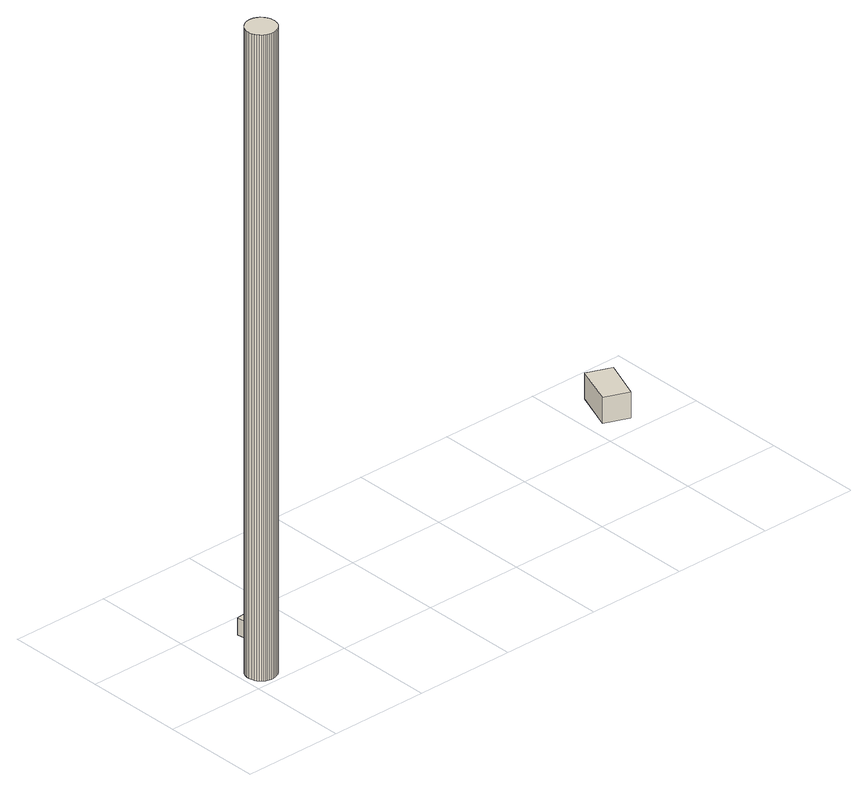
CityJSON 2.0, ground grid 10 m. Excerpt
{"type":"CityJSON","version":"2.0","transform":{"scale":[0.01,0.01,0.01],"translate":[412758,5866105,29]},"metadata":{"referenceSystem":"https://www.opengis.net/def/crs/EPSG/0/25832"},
"CityObjects":{
"building1":{"type":"Building","attributes":{"Gemeindeschluessel":"03454042","AbsoluteHoehe":"29.168","MittlereTraufHoehe":"94.712","Firsthoehe":"94.712","function":"51002_1220","roofType":"1000","measuredHeight":65.54},"address":[{"country":"Germany","locality":"Rastdorf"}],"geometry":[{"type":"MultiSurface","lod":"1","boundaries":[[[0,1,2,3,4,5,6,7,8,9,10,11,12,13,14,15,16,17,18,19,20,21,22,23,24,25,26,27,28,29,30,31,32,33,34,35,36,37,38,39,40,41,42,43,44,45,46,47]],[[48,49,50,51,52,53,54,55,56,57,58,59,60,61,62,63,64,65,66,67,68,69,70,71,72,73,74,75,76,77,78,79,80,81,82,83,84,85,86,87,88,89,90,91,92,93,94,95]],[[48,95,47,46]],[[49,48,46,45]],[[50,49,45,44]],[[51,50,44,43]],[[52,51,43,42]],[[53,52,42,41]],[[54,53,41,40]],[[55,54,40,39]],[[56,55,39,38]],[[57,56,38,37]],[[58,57,37,36]],[[59,58,36,35]],[[60,59,35,34]],[[61,60,34,33]],[[62,61,33,32]],[[63,62,32,31]],[[64,63,31,30]],[[65,64,30,29]],[[66,65,29,28]],[[67,66,28,27]],[[68,67,27,26]],[[69,68,26,25]],[[70,69,25,24]],[[71,70,24,23]],[[72,71,23,22]],[[73,72,22,21]],[[74,73,21,20]],[[75,74,20,19]],[[76,75,19,18]],[[77,76,18,17]],[[78,77,17,16]],[[79,78,16,15]],[[80,79,15,14]],[[81,80,14,13]],[[82,81,13,12]],[[83,82,12,11]],[[84,83,11,10]],[[85,84,10,9]],[[86,85,9,8]],[[87,86,8,7]],[[88,87,7,6]],[[89,88,6,5]],[[90,89,5,4]],[[91,90,4,3]],[[92,91,3,2]],[[93,92,2,1]],[[94,93,1,0]],[[95,94,0,47]]]}]},
"building2":{"type":"Building","attributes":{"Gemeindeschluessel":"03454042","AbsoluteHoehe":"29.232","MittlereTraufHoehe":"30.958","Firsthoehe":"30.958","function":"31001_2500","roofType":"1000","measuredHeight":1.73},"address":[{"country":"Germany","locality":"Rastdorf"}],"geometry":[{"type":"MultiSurface","lod":"1","boundaries":[[[96,97,98,99]],[[100,101,102,103]],[[100,103,99,98]],[[101,100,98,97]],[[102,101,97,96]],[[103,102,96,99]]]}]},
"building3":{"type":"Building","attributes":{"Gemeindeschluessel":"03454042","AbsoluteHoehe":"29.448","MittlereTraufHoehe":"32.078","Firsthoehe":"32.078","function":"31001_2500","roofType":"1000","measuredHeight":2.63},"address":[{"country":"Germany","locality":"Rastdorf"}],"geometry":[{"type":"MultiSurface","lod":"1","boundaries":[[[104,105,106,107]],[[108,109,110,111]],[[108,111,107,106]],[[109,108,106,105]],[[110,109,105,104]],[[111,110,104,107]]]}]}
},
"vertices":[
[54,180,6571],[54,178,6571],[59,150,6571],[68,126,6571],[80,105,6571],[94,88,6571],[109,74,6571],[123,64,6571],[137,56,6571],[152,49,6571],[170,44,6571],[189,41,6571],[211,41,6571],[235,44,6571],[260,51,6571],[285,64,6571],[286,66,6571],[288,67,6571],[309,84,6571],[326,104,6571],[338,125,6571],[346,146,6571],[351,165,6571],[353,183,6571],[352,200,6571],[350,216,6571],[346,233,6571],[339,252,6571],[328,271,6571],[314,290,6571],[295,308,6571],[271,323,6571],[269,324,6571],[268,325,6571],[241,334,6571],[216,338,6571],[192,339,6571],[170,335,6571],[151,329,6571],[134,322,6571],[120,314,6571],[107,304,6571],[94,292,6571],[82,276,6571],[70,257,6571],[61,235,6571],[55,209,6571],[54,182,6571],[55,209,17],[61,235,17],[70,257,17],[82,276,17],[94,292,17],[107,304,17],[120,314,17],[134,322,17],[151,329,17],[170,335,17],[192,339,17],[216,338,17],[241,334,17],[268,325,17],[269,324,17],[271,323,17],[295,308,17],[314,290,17],[328,271,17],[339,252,17],[346,233,17],[350,216,17],[352,200,17],[353,183,17],[351,165,17],[346,146,17],[338,125,17],[326,104,17],[309,84,17],[288,67,17],[286,66,17],[285,64,17],[260,51,17],[235,44,17],[211,41,17],[189,41,17],[170,44,17],[152,49,17],[137,56,17],[123,64,17],[109,74,17],[94,88,17],[80,105,17],[68,126,17],[59,150,17],[54,178,17],[54,180,17],[54,182,17],
[459,776,196],[484,579,196],[672,604,196],[647,801,196],[672,604,23],[484,579,23],[459,776,23],[647,801,23],
[5116,1230,308],[5362,1131,308],[5523,1539,308],[5278,1637,308],[5523,1539,45],[5362,1131,45],[5116,1230,45],[5278,1637,45]
]}
